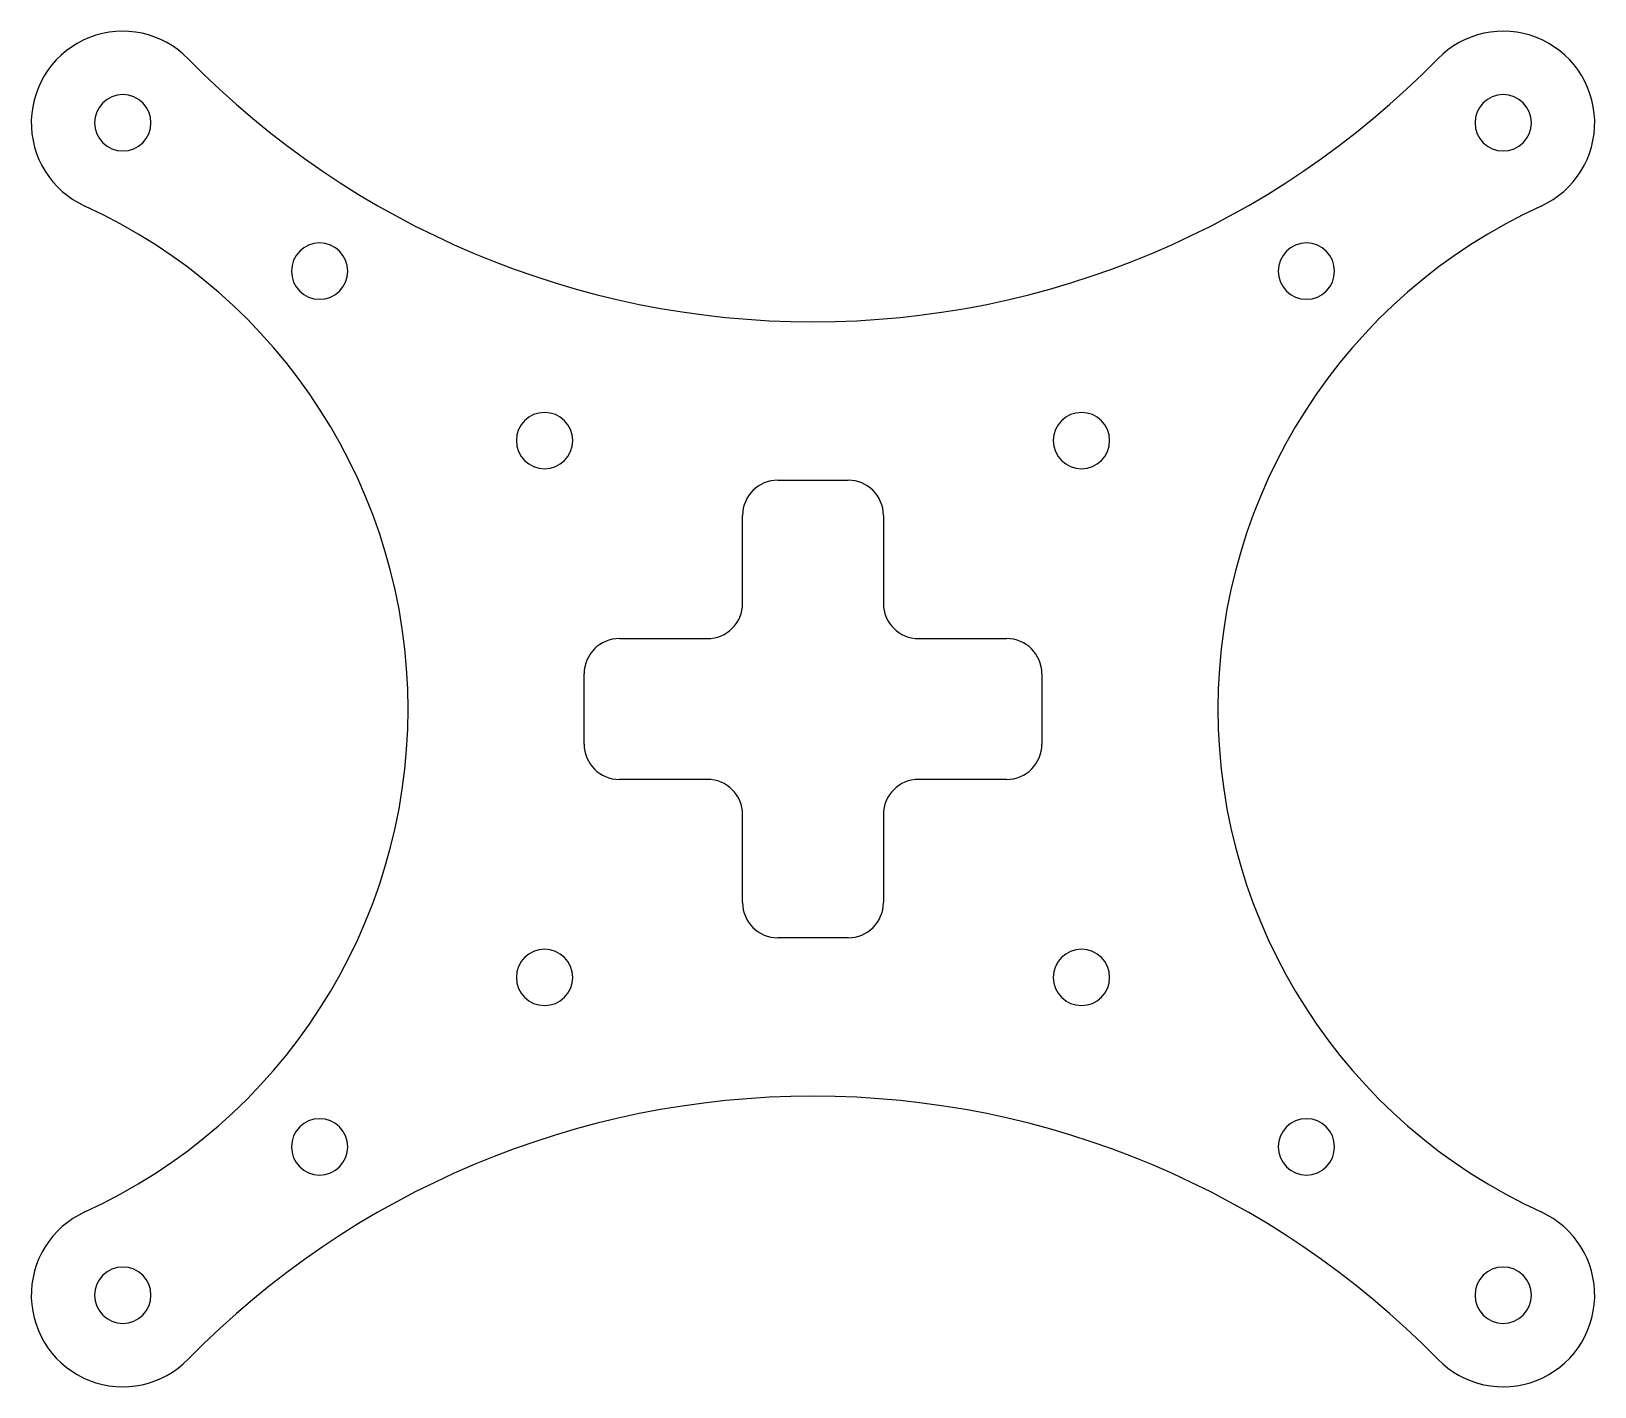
# Model space of a CAD drawing. Header units: millimetres. Extents: x -44.4 to 44.4, y -38.5 to 38.5.
import ezdxf

# ---------------------------------------------------------------- set-up
doc = ezdxf.new("R2010")
doc.units = ezdxf.units.MM
doc.layers.add('CUT', color=7, linetype='Continuous')

msp = doc.modelspace()

# ---------------------------------------------------------------- linework, layer by layer
at = {"layer": 'CUT'}
for p, q in [((-2, 13), (2, 13)), ((-4, 6), (-4, 11)), ((4, 11), (4, 6)), ((-11, 4), (-6, 4)), ((6, 4), (11, 4)), ((-13, -2), (-13, 2)), ((13, 2), (13, -2)), ((-6, -4), (-11, -4)), ((11, -4), (6, -4)), ((-4, -11), (-4, -6)), ((4, -6), (4, -11)), ((2, -13), (-2, -13))]:
    msp.add_line(p, q, dxfattribs=at)
for centre, radius, start, end in [((-39.206, 33.308), 5.2, 44.33293, 245.45647), ((39.206, 33.308), 5.2, -65.45647, 135.66707), ((0, 71.612), 49.612, -135.66707, -44.33293), ((-39.206, 33.308), 1.6, 0, 180), ((39.206, 33.308), 1.6, 0, 180), ((-39.206, 33.308), 1.6, 180, 360), ((39.206, 33.308), 1.6, 180, 360), ((-54.416, 0), 31.416, -65.45647, 65.45647), ((54.416, 0), 31.416, -245.45647, -114.54353), ((-28.027, 24.881), 1.6, 0, 180), ((28.027, 24.881), 1.6, 0, 180), ((-28.027, 24.881), 1.6, 180, 360), ((28.027, 24.881), 1.6, 180, 360), ((-15.25, 15.25), 1.6, 0, 180), ((15.25, 15.25), 1.6, 0, 180), ((-15.25, 15.25), 1.6, 180, 360), ((15.25, 15.25), 1.6, 180, 360), ((-2, 11), 2, 90, 180), ((2, 11), 2, 0, 90), ((-6, 6), 2, -90, 0), ((6, 6), 2, -180, -90), ((-11, 2), 2, 90, 180), ((11, 2), 2, 0, 90), ((-11, -2), 2, 180, 270), ((11, -2), 2, -90, 0), ((-6, -6), 2, 0, 90), ((6, -6), 2, 90, 180), ((-2, -11), 2, 180, 270), ((2, -11), 2, -90, 0), ((-15.25, -15.25), 1.6, 0, 180), ((15.25, -15.25), 1.6, 0, 180), ((-15.25, -15.25), 1.6, 180, 360), ((15.25, -15.25), 1.6, 180, 360), ((0, -71.612), 49.612, 44.33293, 135.66707), ((-28.027, -24.881), 1.6, 0, 180), ((28.027, -24.881), 1.6, 0, 180), ((-28.027, -24.881), 1.6, 180, 360), ((28.027, -24.881), 1.6, 180, 360), ((-39.206, -33.308), 5.2, 114.54353, 315.66707), ((39.206, -33.308), 5.2, -135.66707, 65.45647), ((-39.206, -33.308), 1.6, 0, 180), ((39.206, -33.308), 1.6, 0, 180), ((-39.206, -33.308), 1.6, 180, 360), ((39.206, -33.308), 1.6, 180, 360)]:
    msp.add_arc(centre, radius, start, end, dxfattribs=at)

doc.saveas('drawing.dxf')
